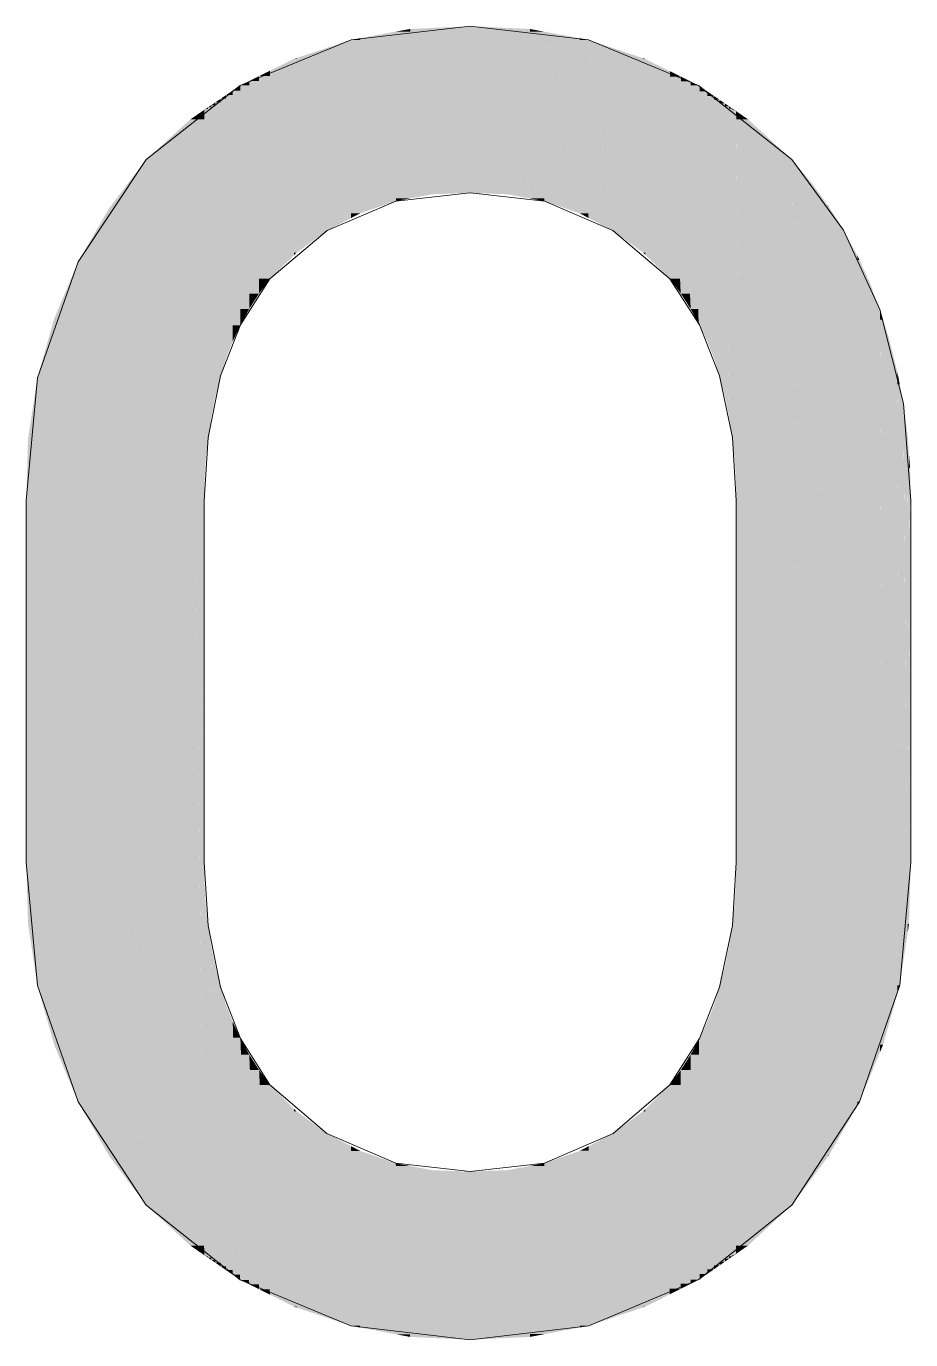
# Model space of a CAD drawing. Extents: x 885 to 2021, y 330 to 1122.
# Drawn here: x 1899.77 to 1901.182, y 640.18 to 642.278 of the extents above; entities that cross this region are included whole.
import ezdxf

# ---------------------------------------------------------------- set-up
doc = ezdxf.new("R2010")
doc.units = 0
doc.layers.get('0').update_dxf_attribs({"lineweight": 25})
doc.layers.add('P11_Plankopf_Ausführung_AF_4_800 Plankopf', color=7, linetype='Continuous', lineweight=25)

# ---------------------------------------------------------------- blocks, each defined once
blk = doc.blocks.new('Referenz-A0T8DITAAL', base_point=(1729.7843, 502.0648))
at = {"layer": 'P11_Plankopf_Ausführung_AF_4_800 Plankopf', "color": 0, "linetype": 'Continuous', "lineweight": 13, "ltscale": 16.9}
for p, q in [((1900.4785, 642.2776), (1900.2884, 642.2559)), ((1900.6674, 642.2558), (1900.4785, 642.2776)), ((1900.2884, 642.2559), (1900.1115, 642.1832)), ((1900.8431, 642.1831), (1900.6674, 642.2558)), ((1900.1115, 642.1832), (1899.9611, 642.0649)), ((1900.9921, 642.0649), (1900.8431, 642.1831)), ((1899.9611, 642.0649), (1899.8527, 641.9013)), ((1901.0744, 641.9522), (1900.9921, 642.0649)), ((1900.4785, 642.0115), (1900.3598, 641.9985)), ((1900.5968, 641.9984), (1900.4785, 642.0115)), ((1900.3598, 641.9985), (1900.25, 641.9515)), ((1900.7062, 641.9513), (1900.5968, 641.9984)), ((1900.25, 641.9515), (1900.1588, 641.8744)), ((1900.7971, 641.8744), (1900.7062, 641.9513)), ((1901.1325, 641.8255), (1901.0744, 641.9522)), ((1899.8527, 641.9013), (1899.7876, 641.7161)), ((1900.1588, 641.8744), (1900.1117, 641.8007)), ((1900.8445, 641.8008), (1900.7971, 641.8744)), ((1901.1699, 641.6751), (1901.1325, 641.8255)), ((1900.1117, 641.8007), (1900.0801, 641.7192)), ((1900.8765, 641.7192), (1900.8445, 641.8008)), ((1899.7876, 641.7161), (1899.7699, 641.5206)), ((1900.0801, 641.7192), (1900.06, 641.6209)), ((1900.8969, 641.6209), (1900.8765, 641.7192)), ((1901.1816, 641.5206), (1901.1699, 641.6751)), ((1900.06, 641.6209), (1900.054, 641.5206)), ((1900.9029, 641.5206), (1900.8969, 641.6209)), ((1899.7699, 641.5206), (1899.7699, 640.9425)), ((1900.054, 640.9425), (1900.054, 641.5206)), ((1900.9029, 641.5206), (1900.9029, 640.9425)), ((1901.1816, 640.9425), (1901.1816, 641.5206)), ((1899.7699, 640.9425), (1899.7877, 640.7463)), ((1900.054, 640.9425), (1900.06, 640.8421)), ((1900.8969, 640.8421), (1900.9029, 640.9425)), ((1901.1641, 640.7465), (1901.1816, 640.9425)), ((1900.06, 640.8421), (1900.0801, 640.7435)), ((1900.8765, 640.7435), (1900.8969, 640.8421)), ((1899.7877, 640.7463), (1899.8527, 640.5602)), ((1901.0997, 640.5605), (1901.1641, 640.7465)), ((1900.0801, 640.7435), (1900.1117, 640.6616)), ((1900.8445, 640.6616), (1900.8765, 640.7435)), ((1900.1117, 640.6616), (1900.1588, 640.5874)), ((1900.7971, 640.5874), (1900.8445, 640.6616)), ((1900.1588, 640.5874), (1900.2498, 640.5098)), ((1900.7064, 640.5099), (1900.7971, 640.5874)), ((1899.8527, 640.5602), (1899.9611, 640.3956)), ((1900.9921, 640.3956), (1901.0997, 640.5605)), ((1900.2498, 640.5098), (1900.3596, 640.4622)), ((1900.597, 640.4624), (1900.7064, 640.5099)), ((1900.3596, 640.4622), (1900.4785, 640.4489)), ((1900.4785, 640.4489), (1900.597, 640.4624)), ((1899.9611, 640.3956), (1900.1111, 640.2763)), ((1900.8435, 640.2764), (1900.9921, 640.3956)), ((1900.1111, 640.2763), (1900.2881, 640.2027)), ((1900.6677, 640.2028), (1900.8435, 640.2764)), ((1900.2881, 640.2027), (1900.4785, 640.1805)), ((1900.4785, 640.1805), (1900.6677, 640.2028))]:
    blk.add_line(p, q, dxfattribs=at)
at = {"layer": 'P11_Plankopf_Ausführung_AF_4_800 Plankopf', "color": 0, "linetype": 'Continuous', "lineweight": 0, "ltscale": 0.0169}
for points in [[(1900.4785, 642.2749), (1900.4186, 642.2749), (1900.4785, 642.2776)], [(1900.5376, 642.0115), (1900.4785, 642.0115), (1900.4785, 642.2776)], [(1900.5381, 642.2749), (1900.4791, 642.2749), (1900.4785, 642.2776)], [(1900.2884, 642.2431), (1900.25, 642.2431), (1900.2884, 642.2559)], [(1900.3032, 642.2559), (1900.2884, 642.2559), (1900.3032, 642.2586)], [(1900.3032, 641.9791), (1900.2884, 641.9791), (1900.2884, 642.2559)], [(1900.3032, 641.9791), (1900.3032, 642.2559), (1900.2884, 642.2559)], [(1900.3598, 642.2586), (1900.3032, 642.2586), (1900.3598, 642.2691)], [(1900.3598, 641.9985), (1900.3032, 641.9985), (1900.3032, 642.2586)], [(1900.3598, 641.9985), (1900.3598, 642.2586), (1900.3032, 642.2586)], [(1900.3827, 642.2691), (1900.3598, 642.2691), (1900.3827, 642.2733)], [(1900.3827, 642.0028), (1900.3598, 642.0028), (1900.3598, 642.2691)], [(1900.3827, 642.0028), (1900.3827, 642.2691), (1900.3598, 642.2691)], [(1900.4186, 642.2733), (1900.3827, 642.2733), (1900.4186, 642.2749)], [(1900.4186, 642.0094), (1900.3827, 642.0094), (1900.3827, 642.2733)], [(1900.4186, 642.0094), (1900.4186, 642.2733), (1900.3827, 642.2733)], [(1900.4785, 642.0115), (1900.4186, 642.0115), (1900.4186, 642.2749)], [(1900.4785, 642.0115), (1900.4785, 642.2749), (1900.4186, 642.2749)], [(1900.5381, 642.0093), (1900.5381, 642.2749), (1900.4791, 642.2749)], [(1900.5728, 642.0093), (1900.5381, 642.0093), (1900.5381, 642.2749)], [(1900.5737, 642.2733), (1900.5383, 642.2733), (1900.5381, 642.2749)], [(1900.5737, 642.0027), (1900.5737, 642.2733), (1900.5383, 642.2733)], [(1900.5965, 642.0027), (1900.5737, 642.0027), (1900.5737, 642.2733)], [(1900.5968, 642.2689), (1900.5741, 642.2689), (1900.5737, 642.2733)], [(1900.5968, 641.9984), (1900.5968, 642.2689), (1900.5741, 642.2689)], [(1900.6495, 641.9984), (1900.5968, 641.9984), (1900.5968, 642.2689)], [(1900.6533, 642.2584), (1900.5989, 642.2584), (1900.5968, 642.2689)], [(1900.6533, 641.9789), (1900.6533, 642.2584), (1900.5989, 642.2584)], [(1900.667, 641.9789), (1900.6533, 641.9789), (1900.6533, 642.2584)], [(1900.6674, 642.2558), (1900.6534, 642.2558), (1900.6533, 642.2584)], [(1900.6674, 641.9715), (1900.6674, 642.2558), (1900.6534, 642.2558)], [(1900.7036, 641.9715), (1900.6674, 641.9715), (1900.6674, 642.2558)], [(1900.7062, 642.2428), (1900.6691, 642.2428), (1900.6674, 642.2558)], [(1900.25, 642.227), (1900.2016, 642.227), (1900.25, 642.2431)], [(1900.2884, 641.9714), (1900.25, 641.9714), (1900.25, 642.2431)], [(1900.2884, 641.9714), (1900.2884, 642.2431), (1900.25, 642.2431)], [(1900.7062, 641.9513), (1900.7062, 642.2428), (1900.6691, 642.2428)], [(1900.7493, 641.9513), (1900.7062, 641.9513), (1900.7062, 642.2428)], [(1900.7545, 642.2266), (1900.7086, 642.2266), (1900.7062, 642.2428)], [(1900.1974, 642.2066), (1900.1588, 642.2066), (1900.1974, 642.2256)], [(1900.2016, 642.2256), (1900.1974, 642.2256), (1900.2016, 642.227)], [(1900.2016, 641.9163), (1900.1974, 641.9163), (1900.1974, 642.2256)], [(1900.2016, 641.9163), (1900.2016, 642.2256), (1900.1974, 642.2256)], [(1900.25, 641.9515), (1900.2016, 641.9515), (1900.2016, 642.227)], [(1900.25, 641.9515), (1900.25, 642.227), (1900.2016, 642.227)], [(1900.7545, 641.9162), (1900.7545, 642.2266), (1900.7086, 642.2266)], [(1900.7578, 641.9162), (1900.7545, 641.9162), (1900.7545, 642.2266)], [(1900.7578, 642.2255), (1900.7545, 642.2255), (1900.7545, 642.2266)], [(1900.7578, 641.913), (1900.7578, 642.2255), (1900.7545, 642.2255)], [(1900.7928, 641.913), (1900.7578, 641.913), (1900.7578, 642.2255)], [(1900.7971, 642.2059), (1900.76, 642.2059), (1900.7578, 642.2255)], [(1900.1415, 642.1902), (1900.1258, 642.1902), (1900.1415, 642.198)], [(1900.1588, 642.198), (1900.1415, 642.198), (1900.1588, 642.2066)], [(1900.1588, 641.8744), (1900.1415, 641.8744), (1900.1415, 642.198)], [(1900.1588, 641.8744), (1900.1588, 642.198), (1900.1415, 642.198)], [(1900.1974, 641.9123), (1900.1588, 641.9123), (1900.1588, 642.2066)], [(1900.1974, 641.9123), (1900.1974, 642.2066), (1900.1588, 642.2066)], [(1900.7971, 641.8744), (1900.7971, 642.2059), (1900.76, 642.2059)], [(1900.8134, 641.8744), (1900.7971, 641.8744), (1900.7971, 642.2059)], [(1900.8145, 642.1973), (1900.7975, 642.1973), (1900.7971, 642.2059)], [(1900.8145, 641.8509), (1900.8145, 642.1973), (1900.7975, 642.1973)], [(1900.8293, 641.8509), (1900.8145, 641.8509), (1900.8145, 642.1973)], [(1900.8304, 642.1894), (1900.8149, 642.1894), (1900.8145, 642.1973)], [(1900.0994, 642.1678), (1900.0888, 642.1678), (1900.0994, 642.1749)], [(1900.1115, 642.1749), (1900.0994, 642.1749), (1900.1115, 642.1832)], [(1900.1115, 641.8002), (1900.0994, 641.8002), (1900.0994, 642.1749)], [(1900.1115, 641.8002), (1900.1115, 642.1749), (1900.0994, 642.1749)], [(1900.1117, 642.1832), (1900.1115, 642.1832), (1900.1117, 642.1833)], [(1900.1117, 641.8007), (1900.1115, 641.8007), (1900.1115, 642.1832)], [(1900.1117, 641.8007), (1900.1117, 642.1832), (1900.1115, 642.1832)], [(1900.1258, 642.1833), (1900.1117, 642.1833), (1900.1258, 642.1902)], [(1900.1258, 641.8263), (1900.1117, 641.8263), (1900.1117, 642.1833)], [(1900.1258, 641.8263), (1900.1258, 642.1833), (1900.1117, 642.1833)], [(1900.1415, 641.8509), (1900.1258, 641.8509), (1900.1258, 642.1902)], [(1900.1415, 641.8509), (1900.1415, 642.1902), (1900.1258, 642.1902)], [(1900.8304, 641.8263), (1900.8304, 642.1894), (1900.8149, 642.1894)], [(1900.8424, 641.8263), (1900.8304, 641.8263), (1900.8304, 642.1894)], [(1900.8431, 642.1831), (1900.8306, 642.1831), (1900.8304, 642.1894)], [(1900.8431, 641.8033), (1900.8431, 642.1831), (1900.8306, 642.1831)], [(1900.8445, 641.8033), (1900.8431, 641.8033), (1900.8431, 642.1831)], [(1900.8445, 642.1821), (1900.8431, 642.1821), (1900.8431, 642.1831)], [(1900.8445, 641.8008), (1900.8445, 642.1821), (1900.8431, 642.1821)], [(1900.8562, 641.8008), (1900.8445, 641.8008), (1900.8445, 642.1821)], [(1900.857, 642.1735), (1900.8448, 642.1735), (1900.8445, 642.1821)], [(1900.857, 641.7743), (1900.857, 642.1735), (1900.8448, 642.1735)], [(1900.867, 641.7743), (1900.857, 641.7743), (1900.857, 642.1735)], [(1900.8677, 642.1662), (1900.8572, 642.1662), (1900.857, 642.1735)], [(1900.0651, 642.1481), (1900.06, 642.1481), (1900.0651, 642.1516)], [(1900.0718, 642.1516), (1900.0651, 642.1516), (1900.0718, 642.1562)], [(1900.0718, 641.6868), (1900.0651, 641.6868), (1900.0651, 642.1516)], [(1900.0718, 641.6868), (1900.0718, 642.1516), (1900.0651, 642.1516)], [(1900.0801, 642.1562), (1900.0718, 642.1562), (1900.0801, 642.1618)], [(1900.0801, 641.7192), (1900.0718, 641.7192), (1900.0718, 642.1562)], [(1900.0801, 641.7192), (1900.0801, 642.1562), (1900.0718, 642.1562)], [(1900.0888, 642.1618), (1900.0801, 642.1618), (1900.0888, 642.1678)], [(1900.0888, 641.7471), (1900.0801, 641.7471), (1900.0801, 642.1618)], [(1900.0888, 641.7471), (1900.0888, 642.1618), (1900.0801, 642.1618)], [(1900.0994, 641.7743), (1900.0888, 641.7743), (1900.0888, 642.1678)], [(1900.0994, 641.7743), (1900.0994, 642.1678), (1900.0888, 642.1678)], [(1900.8677, 641.7471), (1900.8677, 642.1662), (1900.8572, 642.1662)], [(1900.876, 641.7471), (1900.8677, 641.7471), (1900.8677, 642.1662)], [(1900.8765, 642.1602), (1900.8678, 642.1602), (1900.8677, 642.1662)], [(1900.8765, 641.7192), (1900.8765, 642.1602), (1900.8678, 642.1602)], [(1900.8843, 641.7192), (1900.8765, 641.7192), (1900.8765, 642.1602)], [(1900.8849, 642.1544), (1900.8766, 642.1544), (1900.8765, 642.1602)], [(1900.8849, 641.6868), (1900.8849, 642.1544), (1900.8766, 642.1544)], [(1900.8912, 641.6868), (1900.8849, 641.6868), (1900.8849, 642.1544)], [(1900.8917, 642.1498), (1900.8849, 642.1498), (1900.8849, 642.1544)], [(1900.8917, 641.654), (1900.8917, 642.1498), (1900.8849, 642.1498)], [(1900.8966, 641.654), (1900.8917, 641.654), (1900.8917, 642.1498)], [(1900.8969, 642.1462), (1900.8917, 642.1462), (1900.8917, 642.1498)], [(1900.0319, 642.0649), (1899.9611, 642.0649), (1900.0319, 642.129)], [(1900.0322, 642.129), (1900.0319, 642.129), (1900.0322, 642.1292)], [(1900.0322, 640.3307), (1900.0319, 640.3307), (1900.0319, 642.129)], [(1900.0322, 640.3305), (1900.0322, 642.129), (1900.0319, 642.129)], [(1900.054, 642.1292), (1900.0322, 642.1292), (1900.054, 642.1441)], [(1900.0538, 640.3305), (1900.0322, 640.3305), (1900.0322, 642.1292)], [(1900.054, 641.5206), (1900.054, 642.1292), (1900.0322, 642.1292)], [(1900.054, 640.9425), (1900.0465, 640.9425), (1900.0322, 642.1292)], [(1900.054, 641.5206), (1900.0434, 641.5206), (1900.0322, 642.1292)], [(1900.0544, 642.1441), (1900.054, 642.1441), (1900.0544, 642.1444)], [(1900.0544, 641.5541), (1900.054, 641.5541), (1900.054, 642.1441)], [(1900.0544, 641.5541), (1900.0544, 642.1441), (1900.054, 642.1441)], [(1900.0564, 642.1444), (1900.0544, 642.1444), (1900.0564, 642.1457)], [(1900.0564, 641.5876), (1900.0544, 641.5876), (1900.0544, 642.1444)], [(1900.0564, 641.5876), (1900.0564, 642.1444), (1900.0544, 642.1444)], [(1900.06, 642.1457), (1900.0564, 642.1457), (1900.06, 642.1481)], [(1900.06, 641.6209), (1900.0564, 641.6209), (1900.0564, 642.1457)], [(1900.06, 641.6209), (1900.06, 642.1457), (1900.0564, 642.1457)], [(1900.0651, 641.6539), (1900.06, 641.6539), (1900.06, 642.1481)], [(1900.0651, 641.6539), (1900.0651, 642.1481), (1900.06, 642.1481)], [(1900.8969, 641.6209), (1900.8969, 642.1462), (1900.8917, 642.1462)], [(1900.9003, 641.6209), (1900.8969, 641.6209), (1900.8969, 642.1462)], [(1900.9005, 642.1437), (1900.8969, 642.1437), (1900.8969, 642.1462)], [(1900.9005, 641.5876), (1900.9005, 642.1437), (1900.8969, 642.1437)], [(1900.9024, 641.5876), (1900.9005, 641.5876), (1900.9005, 642.1437)], [(1900.9025, 642.1423), (1900.9005, 642.1423), (1900.9005, 642.1437)], [(1900.9025, 641.5541), (1900.9025, 642.1423), (1900.9005, 642.1423)], [(1900.9029, 641.5541), (1900.9025, 641.5541), (1900.9025, 642.1423)], [(1900.9029, 642.1421), (1900.9025, 642.1421), (1900.9025, 642.1423)], [(1900.9029, 641.5206), (1900.9029, 642.1421), (1900.9025, 642.1421)], [(1900.9094, 641.5206), (1900.9029, 641.5206), (1900.9029, 642.1421)], [(1900.9217, 642.1292), (1900.9031, 642.1292), (1900.9029, 642.1421)], [(1900.9217, 640.3306), (1900.9217, 642.1292), (1900.9031, 642.1292)], [(1900.922, 640.3308), (1900.9217, 640.3308), (1900.9217, 642.1292)], [(1900.922, 642.1289), (1900.9217, 642.1289), (1900.9217, 642.1292)], [(1900.922, 640.3308), (1900.922, 642.1289), (1900.9217, 642.1289)], [(1900.9921, 640.3956), (1900.922, 640.3956), (1900.922, 642.1289)], [(1900.9921, 642.0649), (1900.9246, 642.0649), (1900.922, 642.1289)], [(1899.9611, 641.9865), (1899.9018, 641.9865), (1899.9611, 642.0649)], [(1900.0293, 640.3956), (1899.9611, 640.3956), (1899.9611, 642.0649)], [(1900.0319, 640.3307), (1900.0319, 642.0649), (1899.9611, 642.0649)], [(1900.9921, 640.3956), (1900.9921, 642.0649), (1900.9246, 642.0649)], [(1901.022, 640.4358), (1900.9921, 640.4358), (1900.9921, 642.0649)], [(1901.022, 642.0292), (1900.9928, 642.0292), (1900.9921, 642.0649)], [(1901.022, 640.4358), (1901.022, 642.0292), (1900.9928, 642.0292)], [(1901.0495, 640.4728), (1901.022, 640.4728), (1901.022, 642.0292)], [(1901.0495, 641.9916), (1901.0227, 641.9916), (1901.022, 642.0292)], [(1900.3598, 641.9985), (1900.3827, 642.0028), (1900.3598, 642.0028)], [(1900.3827, 642.0028), (1900.4186, 642.0094), (1900.3827, 642.0094)], [(1900.4186, 642.0094), (1900.4785, 642.0115), (1900.4186, 642.0115)], [(1900.5381, 642.0093), (1900.5376, 642.0115), (1900.4785, 642.0115)], [(1900.5737, 642.0027), (1900.5728, 642.0093), (1900.5381, 642.0093)], [(1900.5968, 641.9984), (1900.5965, 642.0027), (1900.5737, 642.0027)], [(1899.9018, 641.9014), (1899.8527, 641.9014), (1899.9018, 641.9865)], [(1899.9018, 640.4746), (1899.9018, 640.4746), (1899.9018, 641.9865)], [(1899.9018, 640.4746), (1899.9018, 641.9865), (1899.9018, 641.9865)], [(1899.9018, 641.9865), (1899.9018, 641.9865), (1899.9018, 641.9865)], [(1899.9581, 640.4746), (1899.9018, 640.4746), (1899.9018, 641.9865)], [(1899.9611, 640.3956), (1899.9611, 641.9865), (1899.9018, 641.9865)], [(1900.3032, 641.9791), (1900.3598, 641.9985), (1900.3032, 641.9985)], [(1900.6533, 641.9789), (1900.6495, 641.9984), (1900.5968, 641.9984)], [(1901.0495, 640.4728), (1901.0495, 641.9916), (1901.0227, 641.9916)], [(1901.0509, 640.4747), (1901.0495, 640.4747), (1901.0495, 641.9916)], [(1901.0509, 641.9893), (1901.0495, 641.9893), (1901.0495, 641.9916)], [(1901.0509, 640.4747), (1901.0509, 641.9893), (1901.0495, 641.9893)], [(1901.0744, 640.5159), (1901.0509, 640.5159), (1901.0509, 641.9893)], [(1901.0744, 641.9522), (1901.0515, 641.9522), (1901.0509, 641.9893)], [(1900.25, 641.9515), (1900.2884, 641.9714), (1900.25, 641.9714)], [(1900.2884, 641.9714), (1900.3032, 641.9791), (1900.2884, 641.9791)], [(1900.6674, 641.9715), (1900.667, 641.9789), (1900.6533, 641.9789)], [(1900.7062, 641.9513), (1900.7036, 641.9715), (1900.6674, 641.9715)], [(1900.2016, 641.9163), (1900.25, 641.9515), (1900.2016, 641.9515)], [(1900.7545, 641.9162), (1900.7493, 641.9513), (1900.7062, 641.9513)], [(1901.0744, 640.5159), (1901.0744, 641.9522), (1901.0515, 641.9522)], [(1901.0966, 640.555), (1901.0744, 640.555), (1901.0744, 641.9522)], [(1901.0966, 641.9113), (1901.075, 641.9113), (1901.0744, 641.9522)], [(1899.8527, 641.8109), (1899.8145, 641.8109), (1899.8527, 641.9013)], [(1899.8527, 641.9013), (1899.8527, 641.9013), (1899.8527, 641.9014)], [(1899.8989, 640.5602), (1899.8527, 640.5602), (1899.8527, 641.9014)], [(1899.9018, 640.4746), (1899.9018, 641.9014), (1899.8527, 641.9014)], [(1899.8527, 640.5603), (1899.8527, 640.5603), (1899.8527, 641.9013)], [(1899.8527, 640.5602), (1899.8527, 641.9013), (1899.8527, 641.9013)], [(1900.1588, 641.8744), (1900.1974, 641.9123), (1900.1588, 641.9123)], [(1900.1974, 641.9123), (1900.2016, 641.9163), (1900.1974, 641.9163)], [(1900.7578, 641.913), (1900.7578, 641.9162), (1900.7545, 641.9162)], [(1900.7971, 641.8744), (1900.7928, 641.913), (1900.7578, 641.913)], [(1901.0966, 640.555), (1901.0966, 641.9113), (1901.075, 641.9113)], [(1901.0997, 640.5605), (1901.0966, 640.5605), (1901.0966, 641.9113)], [(1901.0997, 641.9045), (1901.0966, 641.9045), (1901.0966, 641.9113)], [(1901.0997, 640.5605), (1901.0997, 641.9045), (1901.0966, 641.9045)], [(1901.116, 640.5997), (1901.0997, 640.5997), (1901.0997, 641.9045)], [(1901.116, 641.869), (1901.1001, 641.869), (1901.0997, 641.9045)], [(1900.1415, 641.8509), (1900.1588, 641.8744), (1900.1415, 641.8744)], [(1900.8145, 641.8509), (1900.8134, 641.8744), (1900.7971, 641.8744)], [(1901.116, 640.5997), (1901.116, 641.869), (1901.1001, 641.869)], [(1901.1325, 640.6394), (1901.116, 640.6394), (1901.116, 641.869)], [(1901.1325, 641.8255), (1901.1166, 641.8255), (1901.116, 641.869)], [(1900.1258, 641.8263), (1900.1415, 641.8509), (1900.1258, 641.8509)], [(1900.8304, 641.8263), (1900.8293, 641.8509), (1900.8145, 641.8509)], [(1900.1117, 641.8007), (1900.1258, 641.8263), (1900.1117, 641.8263)], [(1900.8431, 641.8033), (1900.8424, 641.8263), (1900.8304, 641.8263)], [(1901.1325, 640.6394), (1901.1325, 641.8255), (1901.1166, 641.8255)], [(1901.1376, 640.6515), (1901.1325, 640.6515), (1901.1325, 641.8255)], [(1901.1376, 641.8092), (1901.1326, 641.8092), (1901.1325, 641.8255)], [(1899.8144, 641.7164), (1899.7877, 641.7164), (1899.8144, 641.8107)], [(1899.8145, 641.8107), (1899.8144, 641.8107), (1899.8145, 641.8109)], [(1899.8145, 640.6515), (1899.8144, 640.6515), (1899.8144, 641.8107)], [(1899.8145, 640.6512), (1899.8145, 641.8107), (1899.8144, 641.8107)], [(1899.8499, 640.6512), (1899.8145, 640.6512), (1899.8145, 641.8109)], [(1899.8527, 640.5603), (1899.8527, 641.8109), (1899.8145, 641.8109)], [(1900.0994, 641.7743), (1900.1115, 641.8002), (1900.0994, 641.8002)], [(1900.1115, 641.8002), (1900.1117, 641.8007), (1900.1115, 641.8007)], [(1900.8445, 641.8008), (1900.8445, 641.8033), (1900.8431, 641.8033)], [(1900.857, 641.7743), (1900.8562, 641.8008), (1900.8445, 641.8008)], [(1901.1376, 640.6515), (1901.1376, 641.8092), (1901.1326, 641.8092)], [(1901.1478, 640.6882), (1901.1376, 640.6882), (1901.1376, 641.8092)], [(1901.1478, 641.7761), (1901.1379, 641.7761), (1901.1376, 641.8092)], [(1900.0888, 641.7471), (1900.0994, 641.7743), (1900.0888, 641.7743)], [(1900.8677, 641.7471), (1900.867, 641.7743), (1900.857, 641.7743)], [(1901.1478, 640.6882), (1901.1478, 641.7761), (1901.1379, 641.7761)], [(1901.1603, 640.7329), (1901.1478, 640.7329), (1901.1478, 641.7761)], [(1901.1603, 641.7259), (1901.1484, 641.7259), (1901.1478, 641.7761)], [(1900.0801, 641.7192), (1900.0888, 641.7471), (1900.0801, 641.7471)], [(1900.8765, 641.7192), (1900.876, 641.7471), (1900.8677, 641.7471)], [(1899.7876, 641.6192), (1899.7728, 641.6192), (1899.7876, 641.7161)], [(1899.7877, 641.7161), (1899.7876, 641.7161), (1899.7877, 641.7164)], [(1899.7877, 640.7467), (1899.7876, 640.7467), (1899.7876, 641.7161)], [(1899.7877, 640.7463), (1899.7877, 641.7161), (1899.7876, 641.7161)], [(1899.8121, 640.7463), (1899.7877, 640.7463), (1899.7877, 641.7164)], [(1899.8144, 640.6515), (1899.8144, 641.7164), (1899.7877, 641.7164)], [(1900.0718, 641.6868), (1900.0801, 641.7192), (1900.0718, 641.7192)], [(1900.8849, 641.6868), (1900.8843, 641.7192), (1900.8765, 641.7192)], [(1901.1603, 640.7329), (1901.1603, 641.7259), (1901.1484, 641.7259)], [(1901.1641, 640.7465), (1901.1603, 640.7465), (1901.1603, 641.7259)], [(1901.1641, 641.7059), (1901.1604, 641.7059), (1901.1603, 641.7259)], [(1901.1641, 640.7465), (1901.1641, 641.7059), (1901.1604, 641.7059)], [(1901.1699, 640.7852), (1901.1641, 640.7852), (1901.1641, 641.7059)], [(1901.1699, 641.6751), (1901.1643, 641.6751), (1901.1641, 641.7059)], [(1900.0651, 641.6539), (1900.0718, 641.6868), (1900.0651, 641.6868)], [(1900.8917, 641.654), (1900.8912, 641.6868), (1900.8849, 641.6868)], [(1901.1699, 640.7852), (1901.1699, 641.6751), (1901.1643, 641.6751)], [(1901.1767, 640.83), (1901.1699, 640.83), (1901.1699, 641.6751)], [(1901.1767, 641.6239), (1901.1704, 641.6239), (1901.1699, 641.6751)], [(1900.06, 641.6209), (1900.0651, 641.6539), (1900.06, 641.6539)], [(1900.8969, 641.6209), (1900.8966, 641.654), (1900.8917, 641.654)], [(1899.7727, 641.5206), (1899.7699, 641.5206), (1899.7727, 641.6189)], [(1899.7728, 641.6189), (1899.7727, 641.6189), (1899.7728, 641.6192)], [(1899.7728, 640.8455), (1899.7727, 640.8455), (1899.7727, 641.6189)], [(1899.7728, 640.8439), (1899.7728, 641.6189), (1899.7727, 641.6189)], [(1899.786, 640.8439), (1899.7728, 640.8439), (1899.7728, 641.6192)], [(1899.7876, 640.7467), (1899.7876, 641.6192), (1899.7728, 641.6192)], [(1900.0564, 641.5876), (1900.06, 641.6209), (1900.0564, 641.6209)], [(1900.9005, 641.5876), (1900.9003, 641.6209), (1900.8969, 641.6209)], [(1901.1767, 640.83), (1901.1767, 641.6239), (1901.1704, 641.6239)], [(1901.1788, 640.844), (1901.1767, 640.844), (1901.1767, 641.6239)], [(1901.1788, 641.5958), (1901.1768, 641.5958), (1901.1767, 641.6239)], [(1900.0544, 641.5541), (1900.0564, 641.5876), (1900.0544, 641.5876)], [(1900.9025, 641.5541), (1900.9024, 641.5876), (1900.9005, 641.5876)], [(1901.1788, 640.844), (1901.1788, 641.5958), (1901.1768, 641.5958)], [(1901.1806, 640.9072), (1901.1788, 640.9072), (1901.1788, 641.5958)], [(1901.1806, 641.5723), (1901.1789, 641.5723), (1901.1788, 641.5958)], [(1901.1806, 640.9072), (1901.1806, 641.5723), (1901.1789, 641.5723)], [(1901.1816, 640.9425), (1901.1806, 640.9425), (1901.1806, 641.5723)], [(1901.1816, 641.5206), (1901.1807, 641.5206), (1901.1806, 641.5723)], [(1900.054, 641.5206), (1900.0544, 641.5541), (1900.054, 641.5541)], [(1900.9029, 641.5206), (1900.9029, 641.5541), (1900.9025, 641.5541)], [(1899.7723, 640.9425), (1899.7699, 640.9425), (1899.7699, 641.5206)], [(1899.7727, 640.8455), (1899.7727, 641.5206), (1899.7699, 641.5206)], [(1900.054, 640.9425), (1900.054, 641.5206), (1900.0434, 641.5206)], [(1900.9217, 640.3306), (1900.9094, 641.5206), (1900.9029, 641.5206)], [(1900.9121, 640.9425), (1900.9029, 640.9425), (1900.9029, 641.5206)], [(1901.1816, 640.9425), (1901.1816, 641.5206), (1901.1807, 641.5206)], [(1899.7727, 640.8455), (1899.7723, 640.9425), (1899.7699, 640.9425)], [(1900.054, 640.3155), (1900.054, 640.9425), (1900.0465, 640.9425)], [(1900.0544, 640.3155), (1900.054, 640.3155), (1900.054, 640.9425)], [(1900.0544, 640.909), (1900.054, 640.909), (1900.054, 640.9425)], [(1900.9029, 640.909), (1900.9025, 640.909), (1900.9029, 640.9425)], [(1900.9217, 640.3306), (1900.9029, 640.3306), (1900.9029, 640.9425)], [(1900.9217, 640.3306), (1900.9121, 640.9425), (1900.9029, 640.9425)], [(1901.1806, 640.9072), (1901.1816, 640.9425), (1901.1806, 640.9425)], [(1900.0544, 640.3152), (1900.0544, 640.909), (1900.054, 640.909)], [(1900.0564, 640.3152), (1900.0544, 640.3152), (1900.0544, 640.909)], [(1900.0564, 640.8755), (1900.0545, 640.8755), (1900.0544, 640.909)], [(1900.9025, 640.8755), (1900.9005, 640.8755), (1900.9025, 640.909)], [(1900.9029, 640.3176), (1900.9025, 640.3176), (1900.9025, 640.909)], [(1900.9029, 640.3176), (1900.9029, 640.909), (1900.9025, 640.909)], [(1901.1788, 640.844), (1901.1806, 640.9072), (1901.1788, 640.9072)], [(1900.0564, 640.3139), (1900.0564, 640.8755), (1900.0545, 640.8755)], [(1900.06, 640.3139), (1900.0564, 640.3139), (1900.0564, 640.8755)], [(1900.06, 640.8421), (1900.0566, 640.8421), (1900.0564, 640.8755)], [(1900.9005, 640.8421), (1900.8969, 640.8421), (1900.9005, 640.8755)], [(1900.9025, 640.3173), (1900.9005, 640.3173), (1900.9005, 640.8755)], [(1900.9025, 640.3173), (1900.9025, 640.8755), (1900.9005, 640.8755)], [(1899.7728, 640.8439), (1899.7728, 640.8455), (1899.7727, 640.8455)], [(1899.7876, 640.7467), (1899.786, 640.8439), (1899.7728, 640.8439)], [(1900.06, 640.3114), (1900.06, 640.8421), (1900.0566, 640.8421)], [(1900.0651, 640.3114), (1900.06, 640.3114), (1900.06, 640.8421)], [(1900.0651, 640.809), (1900.0603, 640.809), (1900.06, 640.8421)], [(1900.8969, 640.8089), (1900.8917, 640.8089), (1900.8969, 640.8421)], [(1900.9005, 640.3159), (1900.8969, 640.3159), (1900.8969, 640.8421)], [(1900.9005, 640.3159), (1900.9005, 640.8421), (1900.8969, 640.8421)], [(1901.1699, 640.7852), (1901.1767, 640.83), (1901.1699, 640.83)], [(1901.1767, 640.83), (1901.1788, 640.844), (1901.1767, 640.844)], [(1900.0651, 640.3079), (1900.0651, 640.809), (1900.0603, 640.809)], [(1900.0718, 640.3079), (1900.0651, 640.3079), (1900.0651, 640.809)], [(1900.0718, 640.7761), (1900.0656, 640.7761), (1900.0651, 640.809)], [(1900.8917, 640.7761), (1900.8849, 640.7761), (1900.8917, 640.8089)], [(1900.8969, 640.3134), (1900.8917, 640.3134), (1900.8917, 640.8089)], [(1900.8969, 640.3134), (1900.8969, 640.8089), (1900.8917, 640.8089)], [(1900.0718, 640.3033), (1900.0718, 640.7761), (1900.0656, 640.7761)], [(1900.08, 640.3033), (1900.0718, 640.3033), (1900.0718, 640.7761)], [(1900.0801, 640.7435), (1900.0724, 640.7435), (1900.0718, 640.7761)], [(1900.8849, 640.7435), (1900.8765, 640.7435), (1900.8849, 640.7761)], [(1900.8917, 640.3098), (1900.8849, 640.3098), (1900.8849, 640.7761)], [(1900.8917, 640.3098), (1900.8917, 640.7761), (1900.8849, 640.7761)], [(1901.1641, 640.7465), (1901.1699, 640.7852), (1901.1641, 640.7852)], [(1899.7877, 640.7463), (1899.7877, 640.7467), (1899.7876, 640.7467)], [(1899.8144, 640.6515), (1899.8121, 640.7463), (1899.7877, 640.7463)], [(1901.1603, 640.7329), (1901.1641, 640.7465), (1901.1603, 640.7465)], [(1900.0801, 640.2976), (1900.0801, 640.7435), (1900.0724, 640.7435)], [(1900.0887, 640.2976), (1900.0801, 640.2976), (1900.0801, 640.7435)], [(1900.0888, 640.7155), (1900.0806, 640.7155), (1900.0801, 640.7435)], [(1900.8765, 640.7155), (1900.8677, 640.7155), (1900.8765, 640.7435)], [(1900.8849, 640.3051), (1900.8765, 640.3051), (1900.8765, 640.7435)], [(1900.8849, 640.3051), (1900.8849, 640.7435), (1900.8765, 640.7435)], [(1901.1478, 640.6882), (1901.1603, 640.7329), (1901.1478, 640.7329)], [(1900.0888, 640.2916), (1900.0888, 640.7155), (1900.0806, 640.7155)], [(1900.0992, 640.2916), (1900.0888, 640.2916), (1900.0888, 640.7155)], [(1900.0994, 640.6882), (1900.0895, 640.6882), (1900.0888, 640.7155)], [(1900.8677, 640.6882), (1900.857, 640.6882), (1900.8677, 640.7155)], [(1900.8765, 640.2993), (1900.8677, 640.2993), (1900.8677, 640.7155)], [(1900.8765, 640.2993), (1900.8765, 640.7155), (1900.8677, 640.7155)], [(1900.0994, 640.2843), (1900.0994, 640.6882), (1900.0895, 640.6882)], [(1900.1109, 640.2843), (1900.0994, 640.2843), (1900.0994, 640.6882)], [(1900.1111, 640.6629), (1900.1001, 640.6629), (1900.0994, 640.6882)], [(1900.857, 640.6616), (1900.8445, 640.6616), (1900.857, 640.6882)], [(1900.8677, 640.2931), (1900.857, 640.2931), (1900.857, 640.6882)], [(1900.8677, 640.2931), (1900.8677, 640.6882), (1900.857, 640.6882)], [(1901.1376, 640.6515), (1901.1478, 640.6882), (1901.1376, 640.6882)], [(1900.1111, 640.2763), (1900.1111, 640.6629), (1900.1001, 640.6629)], [(1900.1117, 640.2763), (1900.1111, 640.2763), (1900.1111, 640.6629)], [(1900.1117, 640.6616), (1900.1111, 640.6616), (1900.1111, 640.6629)], [(1900.1117, 640.276), (1900.1117, 640.6616), (1900.1111, 640.6616)], [(1900.1255, 640.276), (1900.1117, 640.276), (1900.1117, 640.6616)], [(1900.1258, 640.6358), (1900.1126, 640.6358), (1900.1117, 640.6616)], [(1900.8445, 640.6596), (1900.8435, 640.6596), (1900.8445, 640.6616)], [(1900.857, 640.2857), (1900.8445, 640.2857), (1900.8445, 640.6616)], [(1900.857, 640.2857), (1900.857, 640.6616), (1900.8445, 640.6616)], [(1899.8145, 640.6512), (1899.8145, 640.6515), (1899.8144, 640.6515)], [(1899.8527, 640.5603), (1899.8499, 640.6512), (1899.8145, 640.6512)], [(1900.8435, 640.6358), (1900.8304, 640.6358), (1900.8435, 640.6596)], [(1900.8445, 640.2771), (1900.8435, 640.2771), (1900.8435, 640.6596)], [(1900.8445, 640.2771), (1900.8445, 640.6596), (1900.8435, 640.6596)], [(1901.116, 640.5997), (1901.1325, 640.6394), (1901.116, 640.6394)], [(1901.1325, 640.6394), (1901.1376, 640.6515), (1901.1325, 640.6515)], [(1900.1258, 640.2689), (1900.1258, 640.6358), (1900.1126, 640.6358)], [(1900.1412, 640.2689), (1900.1258, 640.2689), (1900.1258, 640.6358)], [(1900.1415, 640.6111), (1900.1268, 640.6111), (1900.1258, 640.6358)], [(1900.8304, 640.6111), (1900.8145, 640.6111), (1900.8304, 640.6358)], [(1900.8435, 640.2764), (1900.8304, 640.2764), (1900.8304, 640.6358)], [(1900.8435, 640.2764), (1900.8435, 640.6358), (1900.8304, 640.6358)], [(1900.1415, 640.2611), (1900.1415, 640.6111), (1900.1268, 640.6111)], [(1900.1584, 640.2611), (1900.1415, 640.2611), (1900.1415, 640.6111)], [(1900.1588, 640.5874), (1900.1426, 640.5874), (1900.1415, 640.6111)], [(1900.8145, 640.5874), (1900.7971, 640.5874), (1900.8145, 640.6111)], [(1900.8304, 640.2698), (1900.8145, 640.2698), (1900.8145, 640.6111)], [(1900.8304, 640.2698), (1900.8304, 640.6111), (1900.8145, 640.6111)], [(1901.0997, 640.5605), (1901.116, 640.5997), (1901.0997, 640.5997)], [(1900.1588, 640.2524), (1900.1588, 640.5874), (1900.1426, 640.5874)], [(1900.195, 640.2524), (1900.1588, 640.2524), (1900.1588, 640.5874)], [(1900.197, 640.5495), (1900.1629, 640.5495), (1900.1588, 640.5874)], [(1900.7971, 640.5488), (1900.7582, 640.5488), (1900.7971, 640.5874)], [(1900.8145, 640.2618), (1900.7971, 640.2618), (1900.7971, 640.5874)], [(1900.8145, 640.2618), (1900.8145, 640.5874), (1900.7971, 640.5874)], [(1899.8527, 640.5602), (1899.8527, 640.5603), (1899.8527, 640.5603)], [(1899.9018, 640.4746), (1899.8989, 640.5602), (1899.8527, 640.5602)], [(1901.0966, 640.555), (1901.0997, 640.5605), (1901.0966, 640.5605)], [(1900.197, 640.2333), (1900.197, 640.5495), (1900.1629, 640.5495)], [(1900.2014, 640.2333), (1900.197, 640.2333), (1900.197, 640.5495)], [(1900.2014, 640.5452), (1900.1971, 640.5452), (1900.197, 640.5495)], [(1900.2014, 640.2318), (1900.2014, 640.5452), (1900.1971, 640.5452)], [(1900.2474, 640.2318), (1900.2014, 640.2318), (1900.2014, 640.5452)], [(1900.2498, 640.5098), (1900.2066, 640.5098), (1900.2014, 640.5452)], [(1900.7546, 640.5099), (1900.7064, 640.5099), (1900.7546, 640.5453)], [(1900.7582, 640.5453), (1900.7546, 640.5453), (1900.7582, 640.5488)], [(1900.7582, 640.2334), (1900.7546, 640.2334), (1900.7546, 640.5453)], [(1900.7582, 640.2334), (1900.7582, 640.5453), (1900.7546, 640.5453)], [(1900.7971, 640.253), (1900.7582, 640.253), (1900.7582, 640.5488)], [(1900.7971, 640.253), (1900.7971, 640.5488), (1900.7582, 640.5488)], [(1901.0744, 640.5159), (1901.0966, 640.555), (1901.0744, 640.555)], [(1901.0509, 640.4747), (1901.0744, 640.5159), (1901.0509, 640.5159)], [(1900.2498, 640.2156), (1900.2498, 640.5098), (1900.2066, 640.5098)], [(1900.2865, 640.2156), (1900.2498, 640.2156), (1900.2498, 640.5098)], [(1900.2881, 640.4897), (1900.2523, 640.4897), (1900.2498, 640.5098)], [(1900.7064, 640.4896), (1900.6677, 640.4896), (1900.7064, 640.5099)], [(1900.7546, 640.2322), (1900.7064, 640.2322), (1900.7064, 640.5099)], [(1900.7546, 640.2322), (1900.7546, 640.5099), (1900.7064, 640.5099)], [(1899.9018, 640.4746), (1899.9018, 640.4746), (1899.9018, 640.4746)], [(1899.9611, 640.3956), (1899.9581, 640.4746), (1899.9018, 640.4746)], [(1900.2881, 640.2027), (1900.2881, 640.4897), (1900.2523, 640.4897)], [(1900.3028, 640.2027), (1900.2881, 640.2027), (1900.2881, 640.4897)], [(1900.3029, 640.4819), (1900.2885, 640.4819), (1900.2881, 640.4897)], [(1900.3029, 640.1999), (1900.3029, 640.4819), (1900.2885, 640.4819)], [(1900.3575, 640.1999), (1900.3029, 640.1999), (1900.3029, 640.4819)], [(1900.3596, 640.4622), (1900.3067, 640.4622), (1900.3029, 640.4819)], [(1900.6535, 640.4624), (1900.597, 640.4624), (1900.6535, 640.4821)], [(1900.6677, 640.4821), (1900.6535, 640.4821), (1900.6677, 640.4896)], [(1900.6677, 640.2028), (1900.6535, 640.2028), (1900.6535, 640.4821)], [(1900.6677, 640.2028), (1900.6677, 640.4821), (1900.6535, 640.4821)], [(1900.7064, 640.2159), (1900.6677, 640.2159), (1900.6677, 640.4896)], [(1900.7064, 640.2159), (1900.7064, 640.4896), (1900.6677, 640.4896)], [(1901.022, 640.4358), (1901.0495, 640.4728), (1901.022, 640.4728)], [(1901.0495, 640.4728), (1901.0509, 640.4747), (1901.0495, 640.4747)], [(1900.3596, 640.1893), (1900.3596, 640.4622), (1900.3067, 640.4622)], [(1900.3822, 640.1893), (1900.3596, 640.1893), (1900.3596, 640.4622)], [(1900.3825, 640.4579), (1900.3599, 640.4579), (1900.3596, 640.4622)], [(1900.3825, 640.185), (1900.3825, 640.4579), (1900.3599, 640.4579)], [(1900.4183, 640.185), (1900.3825, 640.185), (1900.3825, 640.4579)], [(1900.4185, 640.4511), (1900.3834, 640.4511), (1900.3825, 640.4579)], [(1900.4185, 640.1833), (1900.4185, 640.4511), (1900.3834, 640.4511)], [(1900.4779, 640.1833), (1900.4185, 640.1833), (1900.4185, 640.4511)], [(1900.4785, 640.4489), (1900.419, 640.4489), (1900.4185, 640.4511)], [(1900.5382, 640.4489), (1900.4785, 640.4489), (1900.5382, 640.4513)], [(1900.5739, 640.4513), (1900.5382, 640.4513), (1900.5739, 640.458)], [(1900.5739, 640.185), (1900.5382, 640.185), (1900.5382, 640.4513)], [(1900.5739, 640.185), (1900.5739, 640.4513), (1900.5382, 640.4513)], [(1900.597, 640.458), (1900.5739, 640.458), (1900.597, 640.4624)], [(1900.597, 640.1894), (1900.5739, 640.1894), (1900.5739, 640.458)], [(1900.597, 640.1894), (1900.597, 640.458), (1900.5739, 640.458)], [(1900.6535, 640.2001), (1900.597, 640.2001), (1900.597, 640.4624)], [(1900.6535, 640.2001), (1900.6535, 640.4624), (1900.597, 640.4624)], [(1900.4785, 640.1805), (1900.4785, 640.4489), (1900.419, 640.4489)], [(1900.5382, 640.1833), (1900.4785, 640.1833), (1900.4785, 640.4489)], [(1900.5382, 640.1833), (1900.5382, 640.4489), (1900.4785, 640.4489)], [(1900.9921, 640.3956), (1901.022, 640.4358), (1900.9921, 640.4358)], [(1900.0319, 640.3307), (1900.0293, 640.3956), (1899.9611, 640.3956)], [(1900.922, 640.3308), (1900.9921, 640.3956), (1900.922, 640.3956)], [(1900.0322, 640.3305), (1900.0322, 640.3307), (1900.0319, 640.3307)], [(1900.054, 640.3155), (1900.0538, 640.3305), (1900.0322, 640.3305)], [(1900.9029, 640.3176), (1900.9217, 640.3306), (1900.9029, 640.3306)], [(1900.9217, 640.3306), (1900.922, 640.3308), (1900.9217, 640.3308)], [(1900.0544, 640.3152), (1900.0544, 640.3155), (1900.054, 640.3155)], [(1900.0564, 640.3139), (1900.0564, 640.3152), (1900.0544, 640.3152)], [(1900.06, 640.3114), (1900.06, 640.3139), (1900.0564, 640.3139)], [(1900.0651, 640.3079), (1900.0651, 640.3114), (1900.06, 640.3114)], [(1900.0718, 640.3033), (1900.0718, 640.3079), (1900.0651, 640.3079)], [(1900.8765, 640.2993), (1900.8849, 640.3051), (1900.8765, 640.3051)], [(1900.8849, 640.3051), (1900.8917, 640.3098), (1900.8849, 640.3098)], [(1900.8917, 640.3098), (1900.8969, 640.3134), (1900.8917, 640.3134)], [(1900.8969, 640.3134), (1900.9005, 640.3159), (1900.8969, 640.3159)], [(1900.9005, 640.3159), (1900.9025, 640.3173), (1900.9005, 640.3173)], [(1900.9025, 640.3173), (1900.9029, 640.3176), (1900.9025, 640.3176)], [(1900.0801, 640.2976), (1900.08, 640.3033), (1900.0718, 640.3033)], [(1900.0888, 640.2916), (1900.0887, 640.2976), (1900.0801, 640.2976)], [(1900.0994, 640.2843), (1900.0992, 640.2916), (1900.0888, 640.2916)], [(1900.1111, 640.2763), (1900.1109, 640.2843), (1900.0994, 640.2843)], [(1900.8445, 640.2771), (1900.857, 640.2857), (1900.8445, 640.2857)], [(1900.857, 640.2857), (1900.8677, 640.2931), (1900.857, 640.2931)], [(1900.8677, 640.2931), (1900.8765, 640.2993), (1900.8677, 640.2993)], [(1900.1117, 640.276), (1900.1117, 640.2763), (1900.1111, 640.2763)], [(1900.1258, 640.2689), (1900.1255, 640.276), (1900.1117, 640.276)], [(1900.1415, 640.2611), (1900.1412, 640.2689), (1900.1258, 640.2689)], [(1900.7971, 640.253), (1900.8145, 640.2618), (1900.7971, 640.2618)], [(1900.8145, 640.2618), (1900.8304, 640.2698), (1900.8145, 640.2698)], [(1900.8304, 640.2698), (1900.8435, 640.2764), (1900.8304, 640.2764)], [(1900.8435, 640.2764), (1900.8445, 640.2771), (1900.8435, 640.2771)], [(1900.1588, 640.2524), (1900.1584, 640.2611), (1900.1415, 640.2611)], [(1900.197, 640.2333), (1900.195, 640.2524), (1900.1588, 640.2524)], [(1900.7582, 640.2334), (1900.7971, 640.253), (1900.7582, 640.253)], [(1900.2014, 640.2318), (1900.2014, 640.2333), (1900.197, 640.2333)], [(1900.2498, 640.2156), (1900.2474, 640.2318), (1900.2014, 640.2318)], [(1900.7064, 640.2159), (1900.7546, 640.2322), (1900.7064, 640.2322)], [(1900.7546, 640.2322), (1900.7582, 640.2334), (1900.7546, 640.2334)], [(1900.2881, 640.2027), (1900.2865, 640.2156), (1900.2498, 640.2156)], [(1900.3029, 640.1999), (1900.3028, 640.2027), (1900.2881, 640.2027)], [(1900.3596, 640.1893), (1900.3575, 640.1999), (1900.3029, 640.1999)], [(1900.597, 640.1894), (1900.6535, 640.2001), (1900.597, 640.2001)], [(1900.6535, 640.2001), (1900.6677, 640.2028), (1900.6535, 640.2028)], [(1900.6677, 640.2028), (1900.7064, 640.2159), (1900.6677, 640.2159)], [(1900.3825, 640.185), (1900.3822, 640.1893), (1900.3596, 640.1893)], [(1900.4185, 640.1833), (1900.4183, 640.185), (1900.3825, 640.185)], [(1900.4785, 640.1805), (1900.4779, 640.1833), (1900.4185, 640.1833)], [(1900.4785, 640.1805), (1900.5382, 640.1833), (1900.4785, 640.1833)], [(1900.5382, 640.1833), (1900.5739, 640.185), (1900.5382, 640.185)], [(1900.5739, 640.185), (1900.597, 640.1894), (1900.5739, 640.1894)]]:
    blk.add_solid(points, dxfattribs=at)

msp = doc.modelspace()

# ---------------------------------------------------------------- block references
at = {"color": 8, "lineweight": 25, "ltscale": 0.25, "true_color": 0x808080}
msp.add_blockref('Referenz-A0T8DITAAL', (1729.7843, 502.0648), dxfattribs=at)

doc.saveas('drawing.dxf')
